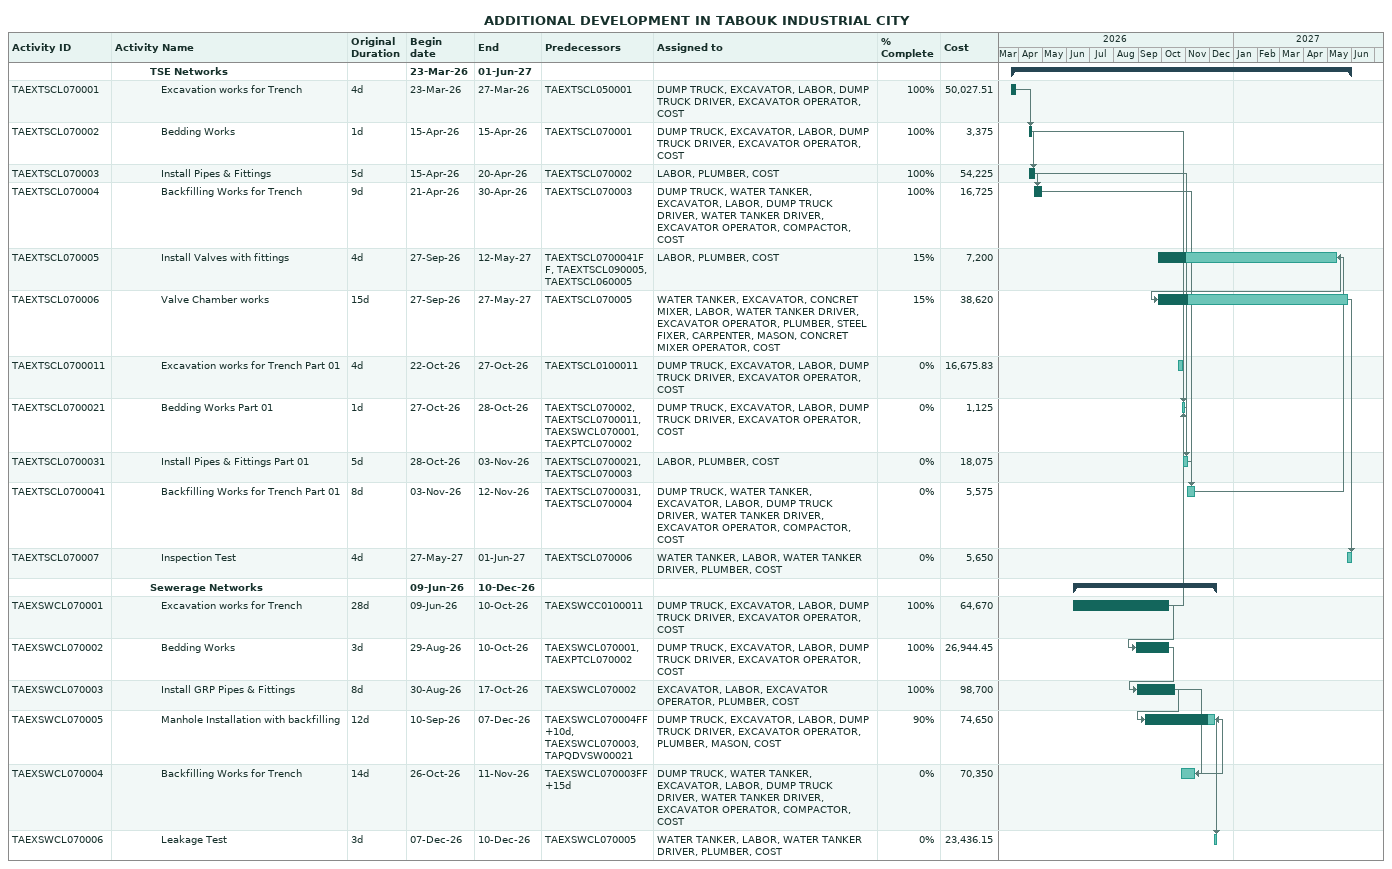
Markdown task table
ADDITIONAL DEVELOPMENT IN TABOUK INDUSTRIAL CITY

| ID | Level | Task | Original duration | Start | Finish | Predecessors | Resources | % complete | Cost |
|---|---|---|---|---|---|---|---|---|---|
|  | 4 | **TSE Networks** |  | 2026-03-23 | 2027-06-01 |  |  |  |  |
| TAEXTSCL070001 | 5 | Excavation works for Trench | 4d | 2026-03-23 | 2026-03-27 | TAEXTSCL050001 | DUMP TRUCK, EXCAVATOR, LABOR, DUMP TRUCK DRIVER, EXCAVATOR OPERATOR, COST | 100 | 50027.51 |
| TAEXTSCL070002 | 5 | Bedding Works | 1d | 2026-04-15 | 2026-04-15 | TAEXTSCL070001 | DUMP TRUCK, EXCAVATOR, LABOR, DUMP TRUCK DRIVER, EXCAVATOR OPERATOR, COST | 100 | 3375 |
| TAEXTSCL070003 | 5 | Install Pipes & Fittings | 5d | 2026-04-15 | 2026-04-20 | TAEXTSCL070002 | LABOR, PLUMBER, COST | 100 | 54225 |
| TAEXTSCL070004 | 5 | Backfilling Works for Trench | 9d | 2026-04-21 | 2026-04-30 | TAEXTSCL070003 | DUMP TRUCK, WATER TANKER, EXCAVATOR, LABOR, DUMP TRUCK DRIVER, WATER TANKER DRIVER, EXCAVATOR OPERATOR, COMPACTOR, COST | 100 | 16725 |
| TAEXTSCL070005 | 5 | Install Valves with fittings | 4d | 2026-09-27 | 2027-05-12 | TAEXTSCL0700041FF, TAEXTSCL090005, TAEXTSCL060005 | LABOR, PLUMBER, COST | 15 | 7200 |
| TAEXTSCL070006 | 5 | Valve Chamber works | 15d | 2026-09-27 | 2027-05-27 | TAEXTSCL070005 | WATER TANKER, EXCAVATOR, CONCRET MIXER, LABOR, WATER TANKER DRIVER, EXCAVATOR OPERATOR, PLUMBER, STEEL FIXER, CARPENTER, MASON, CONCRET MIXER OPERATOR, COST | 15 | 38620 |
| TAEXTSCL0700011 | 5 | Excavation works for Trench Part 01 | 4d | 2026-10-22 | 2026-10-27 | TAEXTSCL0100011 | DUMP TRUCK, EXCAVATOR, LABOR, DUMP TRUCK DRIVER, EXCAVATOR OPERATOR, COST | 0 | 16675.83 |
| TAEXTSCL0700021 | 5 | Bedding Works Part 01 | 1d | 2026-10-27 | 2026-10-28 | TAEXTSCL070002, TAEXTSCL0700011, TAEXSWCL070001, TAEXPTCL070002 | DUMP TRUCK, EXCAVATOR, LABOR, DUMP TRUCK DRIVER, EXCAVATOR OPERATOR, COST | 0 | 1125 |
| TAEXTSCL0700031 | 5 | Install Pipes & Fittings Part 01 | 5d | 2026-10-28 | 2026-11-03 | TAEXTSCL0700021, TAEXTSCL070003 | LABOR, PLUMBER, COST | 0 | 18075 |
| TAEXTSCL0700041 | 5 | Backfilling Works for Trench Part 01 | 8d | 2026-11-03 | 2026-11-12 | TAEXTSCL0700031, TAEXTSCL070004 | DUMP TRUCK, WATER TANKER, EXCAVATOR, LABOR, DUMP TRUCK DRIVER, WATER TANKER DRIVER, EXCAVATOR OPERATOR, COMPACTOR, COST | 0 | 5575 |
| TAEXTSCL070007 | 5 | Inspection Test | 4d | 2027-05-27 | 2027-06-01 | TAEXTSCL070006 | WATER TANKER, LABOR, WATER TANKER DRIVER, PLUMBER, COST | 0 | 5650 |
|  | 4 | **Sewerage Networks** |  | 2026-06-09 | 2026-12-10 |  |  |  |  |
| TAEXSWCL070001 | 5 | Excavation works for Trench | 28d | 2026-06-09 | 2026-10-10 | TAEXSWCC0100011 | DUMP TRUCK, EXCAVATOR, LABOR, DUMP TRUCK DRIVER, EXCAVATOR OPERATOR, COST | 100 | 64670 |
| TAEXSWCL070002 | 5 | Bedding Works | 3d | 2026-08-29 | 2026-10-10 | TAEXSWCL070001, TAEXPTCL070002 | DUMP TRUCK, EXCAVATOR, LABOR, DUMP TRUCK DRIVER, EXCAVATOR OPERATOR, COST | 100 | 26944.45 |
| TAEXSWCL070003 | 5 | Install GRP Pipes & Fittings | 8d | 2026-08-30 | 2026-10-17 | TAEXSWCL070002 | EXCAVATOR, LABOR, EXCAVATOR OPERATOR, PLUMBER, COST | 100 | 98700 |
| TAEXSWCL070005 | 5 | Manhole Installation with backfilling | 12d | 2026-09-10 | 2026-12-07 | TAEXSWCL070004FF+10d, TAEXSWCL070003, TAPQDVSW00021 | DUMP TRUCK, EXCAVATOR, LABOR, DUMP TRUCK DRIVER, EXCAVATOR OPERATOR, PLUMBER, MASON, COST | 90 | 74650 |
| TAEXSWCL070004 | 5 | Backfilling Works for Trench | 14d | 2026-10-26 | 2026-11-11 | TAEXSWCL070003FF+15d | DUMP TRUCK, WATER TANKER, EXCAVATOR, LABOR, DUMP TRUCK DRIVER, WATER TANKER DRIVER, EXCAVATOR OPERATOR, COMPACTOR, COST | 0 | 70350 |
| TAEXSWCL070006 | 5 | Leakage Test | 3d | 2026-12-07 | 2026-12-10 | TAEXSWCL070005 | WATER TANKER, LABOR, WATER TANKER DRIVER, PLUMBER, COST | 0 | 23436.15 |
